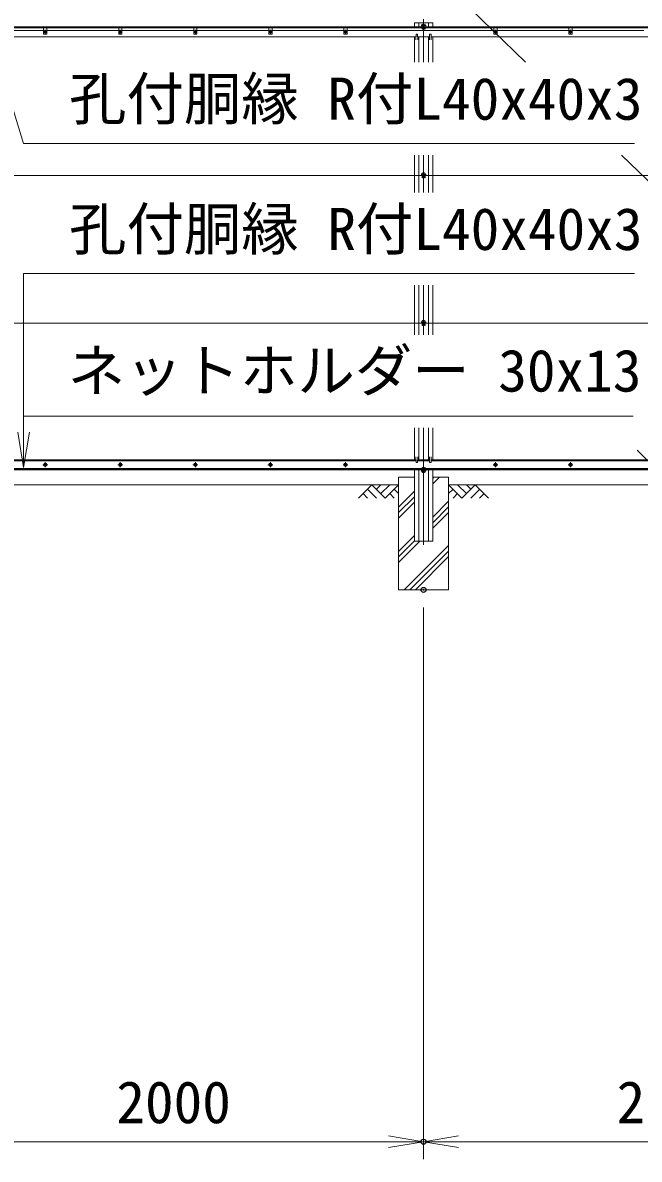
# Model space of a CAD drawing. Units: millimetres at full size. Extents: x -14699 to 14701, y -10394 to 10396.
# Drawn here: x -9246 to -6781, y -3252 to 1289 of the extents above; entities that cross this region are included whole.
import ezdxf
from ezdxf.enums import TextEntityAlignment as Align

# ---------------------------------------------------------------- set-up
doc = ezdxf.new("R2010")
doc.units = ezdxf.units.MM
doc.header["$LTSCALE"] = 40
doc.header["$PDMODE"] = 32
doc.header["$PDSIZE"] = 20
doc.linetypes.add('USER1', pattern=[50.8, 31.75, -6.35, 6.35, -6.35])
for name, color, linetype, lineweight in [('0-0_D-STR3', 3, 'Continuous', 13), ('0-1_D-STR1', 1, 'Continuous', 18), ('0-2_D-BMK', 2, 'USER1', 13), ('0-3_D-STR4', 7, 'Continuous', 18), ('0-4_D-BGD', 7, 'Continuous', 18), ('0-5_D-DCR-HCH', 7, 'Continuous', 13), ('0-6_D-STR-DIM', 7, 'Continuous', 13), ('0-7_0', 7, 'Continuous', 18), ('0-9_D-STR-TXT', 7, 'Continuous', 13), ('0-B_D-STR2', 7, 'Continuous', 13)]:
    doc.layers.add(name, color=color, linetype=linetype, lineweight=lineweight)
doc.layers.add('0-8_Defpoints', color=253, linetype='Continuous')
doc.styles.add('ＭＳ ゴシック', font='')
doc.styles.get('ＭＳ ゴシック').set_extended_font_data('MS Gothic')

# ---------------------------------------------------------------- blocks, each defined once
blk = doc.blocks.new('_Open')
at = {"layer": '0-7_0'}
blk.add_line((-40, 6.67), (0, 0), dxfattribs=at)
blk.add_lwpolyline([(-40, -6.67), (0, 0), (-40, 0)], dxfattribs=at)

msp = doc.modelspace()

# ---------------------------------------------------------------- linework, layer by layer
at = {"layer": '0-0_D-STR3'}
for p, q in [((-10953.27, 4733.1), (-7235.15, 1131.52)), ((-7643.12, 1285.32), (-7649.62, 1281.57)), ((-7649.62, 1281.57), (-7649.62, 1274.06)), ((-7649.62, 1274.06), (-7643.12, 1270.31)), ((-7649.37, 1273.92), (-7649.37, 1263.81)), ((-7647.37, 1272.76), (-7647.37, 1263.81)), ((-7636.62, 1281.57), (-7643.12, 1285.32)), ((-7643.12, 1270.31), (-7636.62, 1274.06)), ((-7638.87, 1272.76), (-7638.87, 1263.81)), ((-7636.87, 1273.92), (-7636.87, 1263.81)), ((-7636.62, 1274.06), (-7636.62, 1281.57)), ((-9449.12, 1258.31), (-9162.12, 1258.31)), ((-9162.12, 1269.31), (-9162.12, 1243.31)), ((-9149.12, 1269.31), (-9162.12, 1269.31)), ((-9149.12, 1243.31), (-9162.12, 1243.31)), ((-9149.12, 1269.31), (-9149.12, 1243.31)), ((-9149.12, 1258.31), (-8862.12, 1258.31)), ((-8862.12, 1269.31), (-8862.12, 1243.31)), ((-8849.12, 1269.31), (-8862.12, 1269.31)), ((-8849.12, 1243.31), (-8862.12, 1243.31)), ((-8849.12, 1269.31), (-8849.12, 1243.31)), ((-8849.12, 1258.31), (-8562.12, 1258.31)), ((-8562.12, 1269.31), (-8562.12, 1243.31)), ((-8549.12, 1269.31), (-8562.12, 1269.31)), ((-8549.12, 1243.31), (-8562.12, 1243.31)), ((-8549.12, 1269.31), (-8549.12, 1243.31)), ((-8549.12, 1258.31), (-8262.12, 1258.31)), ((-8262.12, 1269.31), (-8262.12, 1243.31)), ((-8249.12, 1269.31), (-8262.12, 1269.31)), ((-8249.12, 1243.31), (-8262.12, 1243.31)), ((-8249.12, 1269.31), (-8249.12, 1243.31)), ((-8249.12, 1258.31), (-7962.12, 1258.31)), ((-7962.12, 1269.31), (-7962.12, 1243.31)), ((-7949.12, 1269.31), (-7962.12, 1269.31)), ((-7949.12, 1243.31), (-7962.12, 1243.31)), ((-7949.12, 1269.31), (-7949.12, 1243.31)), ((-7949.12, 1258.31), (-7362.12, 1258.31)), ((-7649.37, 1263.81), (-7647.37, 1263.81)), ((-7638.87, 1263.81), (-7636.87, 1263.81)), ((-7362.12, 1269.31), (-7362.12, 1243.31)), ((-7349.12, 1269.31), (-7362.12, 1269.31)), ((-7349.12, 1243.31), (-7362.12, 1243.31)), ((-7349.12, 1269.31), (-7349.12, 1243.31)), ((-7349.12, 1258.31), (-7062.12, 1258.31)), ((-7062.12, 1269.31), (-7062.12, 1243.31)), ((-7049.12, 1269.31), (-7062.12, 1269.31)), ((-7049.12, 1243.31), (-7062.12, 1243.31)), ((-7049.12, 1269.31), (-7049.12, 1243.31)), ((-7049.12, 1258.31), (-6762.12, 1258.31)), ((-6851.83, 760.22), (-5949.92, -113.42)), ((1153.75, 679.31), (-11625.92, 679.31)), ((-7649.37, 679.42), (-7649.37, 669.31)), ((-7649.37, 669.31), (-7647.37, 669.31)), ((-7647.37, 678.26), (-7647.37, 669.31)), ((-7638.87, 678.26), (-7638.87, 669.31)), ((-7638.87, 669.31), (-7636.87, 669.31)), ((-7636.87, 679.42), (-7636.87, 669.31)), ((-7643.12, 100.82), (-7649.62, 97.07)), ((-7649.62, 97.07), (-7649.62, 89.56)), ((-7636.62, 97.07), (-7643.12, 100.82)), ((-7636.62, 89.56), (-7636.62, 97.07)), ((-3293.12, 89.31), (-11625.92, 89.31)), ((-7649.62, 89.56), (-7643.12, 85.81)), ((-7649.37, 89.42), (-7649.37, 79.31)), ((-7649.37, 79.31), (-7647.37, 79.31)), ((-7647.37, 88.26), (-7647.37, 79.31)), ((-7643.12, 85.81), (-7636.62, 89.56)), ((-7638.87, 88.26), (-7638.87, 79.31)), ((-7638.87, 79.31), (-7636.87, 79.31)), ((-7636.87, 89.42), (-7636.87, 79.31)), ((-11705.62, -491.69), (1156.88, -491.69)), ((-9612.95, -461.69), (-7673.28, -461.69)), ((-7666.95, -461.69), (-7619.28, -461.69)), ((-7643.12, -493.68), (-7649.62, -497.43)), ((-7649.62, -497.43), (-7649.62, -504.94)), ((-7649.37, -497.29), (-7649.37, -487.19)), ((-7649.37, -487.19), (-7647.37, -487.19)), ((-7647.37, -496.13), (-7647.37, -487.19)), ((-7636.62, -497.43), (-7643.12, -493.68)), ((-7638.87, -496.13), (-7638.87, -487.19)), ((-7638.87, -487.19), (-7636.87, -487.19)), ((-7636.87, -497.29), (-7636.87, -487.19)), ((-7636.62, -504.94), (-7636.62, -497.43)), ((-7612.95, -461.69), (-3673.28, -461.69)), ((-7649.62, -504.94), (-7643.12, -508.69)), ((-7643.12, -508.69), (-7636.62, -504.94))]:
    msp.add_line(p, q, dxfattribs=at)
for points in [[(-9155.62, 1259.06), (-9160.6, 1256.19), (-9160.6, 1250.44), (-9155.62, 1247.56), (-9150.64, 1250.44), (-9150.64, 1256.19)], [(-8855.62, 1259.06), (-8860.6, 1256.19), (-8860.6, 1250.44), (-8855.62, 1247.56), (-8850.64, 1250.44), (-8850.64, 1256.19)], [(-8555.62, 1259.06), (-8560.6, 1256.19), (-8560.6, 1250.44), (-8555.62, 1247.56), (-8550.64, 1250.44), (-8550.64, 1256.19)], [(-8255.62, 1259.06), (-8260.6, 1256.19), (-8260.6, 1250.44), (-8255.62, 1247.56), (-8250.64, 1250.44), (-8250.64, 1256.19)], [(-7955.62, 1259.06), (-7960.6, 1256.19), (-7960.6, 1250.44), (-7955.62, 1247.56), (-7950.64, 1250.44), (-7950.64, 1256.19)], [(-7355.62, 1259.06), (-7360.6, 1256.19), (-7360.6, 1250.44), (-7355.62, 1247.56), (-7350.64, 1250.44), (-7350.64, 1256.19)], [(-7055.62, 1259.06), (-7060.6, 1256.19), (-7060.6, 1250.44), (-7055.62, 1247.56), (-7050.64, 1250.44), (-7050.64, 1256.19)], [(-7636.62, 687.07), (-7643.12, 690.82), (-7649.62, 687.07), (-7649.62, 679.56), (-7643.12, 675.81), (-7636.62, 679.56)], [(-9155.62, -470.94), (-9160.6, -473.81), (-9160.6, -479.56), (-9155.62, -482.44), (-9150.64, -479.56), (-9150.64, -473.81)], [(-8855.62, -470.94), (-8860.6, -473.81), (-8860.6, -479.56), (-8855.62, -482.44), (-8850.64, -479.56), (-8850.64, -473.81)], [(-8555.62, -470.94), (-8560.6, -473.81), (-8560.6, -479.56), (-8555.62, -482.44), (-8550.64, -479.56), (-8550.64, -473.81)], [(-8255.62, -470.94), (-8260.6, -473.81), (-8260.6, -479.56), (-8255.62, -482.44), (-8250.64, -479.56), (-8250.64, -473.81)], [(-7955.62, -470.94), (-7960.6, -473.81), (-7960.6, -479.56), (-7955.62, -482.44), (-7950.64, -479.56), (-7950.64, -473.81)], [(-7355.62, -470.94), (-7360.6, -473.81), (-7360.6, -479.56), (-7355.62, -482.44), (-7350.64, -479.56), (-7350.64, -473.81)], [(-7055.62, -470.94), (-7060.6, -473.81), (-7060.6, -479.56), (-7055.62, -482.44), (-7050.64, -479.56), (-7050.64, -473.81)]]:
    msp.add_lwpolyline(points, close=True, dxfattribs=at)
for centre, radius in [((-7643.12, 1277.81), 6.25), ((-9155.62, 1253.31), 4.98), ((-8855.62, 1253.31), 4.98), ((-8555.62, 1253.31), 4.98), ((-8255.62, 1253.31), 4.98), ((-7955.62, 1253.31), 4.98), ((-7355.62, 1253.31), 4.98), ((-7055.62, 1253.31), 4.98), ((-7643.12, 683.31), 6.25), ((-7643.12, 93.31), 6.25), ((-9155.62, -476.69), 6.5), ((-9155.62, -476.69), 4.98), ((-8855.62, -476.69), 6.5), ((-8855.62, -476.69), 4.98), ((-8555.62, -476.69), 6.5), ((-8555.62, -476.69), 4.98), ((-8255.62, -476.69), 6.5), ((-8255.62, -476.69), 4.98), ((-7955.62, -476.69), 6.5), ((-7955.62, -476.69), 4.98), ((-7643.12, -501.19), 6.25), ((-7355.62, -476.69), 6.5), ((-7355.62, -476.69), 4.98), ((-7055.62, -476.69), 6.5), ((-7055.62, -476.69), 4.98)]:
    msp.add_circle(centre, radius, dxfattribs=at)
at = {"layer": '0-1_D-STR1'}
for p, q in [((-11705.62, 1273.31), (1156.88, 1273.31)), ((-7662.12, 1273.31), (-7662.12, 1288.31)), ((-7624.12, 1273.31), (-7624.12, 1288.31)), ((-7606.62, 1273.31), (-7606.62, 1288.31)), ((-11705.62, 1269.31), (1156.88, 1269.31)), ((-9612.82, 1233.31), (-7673.41, 1233.31)), ((-7679.62, 1131.52), (-7679.62, 1233.31)), ((-7673.12, 1241.69), (-7673.87, 1220.19)), ((-7667.12, 1241.69), (-7666.37, 1220.19)), ((-7666.82, 1233.31), (-7619.41, 1233.31)), ((-7662.12, 1131.52), (-7662.12, 1233.31)), ((-7624.12, 1131.52), (-7624.12, 1233.31)), ((-7619.12, 1241.69), (-7619.87, 1220.19)), ((-7613.12, 1241.69), (-7612.37, 1220.19)), ((-7612.82, 1233.31), (-3673.41, 1233.31)), ((-7606.62, 1131.52), (-7606.62, 1233.31)), ((-7679.62, 611.28), (-7679.62, 760.22)), ((-7662.12, 611.28), (-7662.12, 760.22)), ((-7624.12, 611.28), (-7624.12, 760.22)), ((-7606.62, 611.28), (-7606.62, 760.22)), ((-7679.62, 41.98), (-7679.62, 239.97)), ((-7662.12, 41.98), (-7662.12, 239.97)), ((-7624.12, 41.98), (-7624.12, 239.97)), ((-7606.62, 41.98), (-7606.62, 239.97)), ((-7679.62, -456.69), (-7679.62, -329.32)), ((-7662.12, -456.69), (-7662.12, -329.32)), ((-7624.12, -456.69), (-7624.12, -329.32)), ((-7606.62, -456.69), (-7606.62, -329.32)), ((-7673.12, -466.35), (-7673.87, -444.85)), ((-7667.12, -466.35), (-7666.37, -444.85)), ((-7619.12, -466.35), (-7619.87, -444.85)), ((-7613.12, -466.35), (-7612.37, -444.85)), ((-11705.62, -492.69), (1156.88, -492.69)), ((-11705.62, -496.69), (1156.88, -496.69)), ((-9612.78, -456.69), (-7673.45, -456.69)), ((-7679.62, -781.69), (-7679.62, -496.69)), ((-7666.78, -456.69), (-7619.45, -456.69)), ((-7662.12, -781.69), (-7662.12, -496.69)), ((-7624.12, -781.69), (-7624.12, -496.69)), ((-7612.78, -456.69), (-3673.45, -456.69)), ((-7606.62, -781.69), (-7606.62, -496.69)), ((-7679.62, -781.69), (-7606.62, -781.69))]:
    msp.add_line(p, q, dxfattribs=at)
msp.add_lwpolyline([(-7679.62, 1273.31), (-7679.62, 1288.31), (-7606.62, 1288.31)], dxfattribs=at)
for centre, start, end in [((-7670.12, 1240.44), 22.61986, 157.38014), ((-7616.12, 1240.44), 22.61986, 157.38014), ((-7670.12, -465.1), 202.61986, 337.38014), ((-7616.12, -465.1), 202.61986, 337.38014)]:
    msp.add_arc(centre, 3.25, start, end, dxfattribs=at)
at = {"layer": '0-2_D-BMK'}
for p, q in [((-7633.12, 1277.81), (-7653.12, 1277.81)), ((-7643.12, 1303.31), (-7643.12, 1131.52)), ((-9163.06, 1253.31), (-9148.18, 1253.31)), ((-9155.62, 1260.75), (-9155.62, 1245.88)), ((-8863.06, 1253.31), (-8848.18, 1253.31)), ((-8855.62, 1260.75), (-8855.62, 1245.88)), ((-8563.06, 1253.31), (-8548.18, 1253.31)), ((-8555.62, 1260.75), (-8555.62, 1245.88)), ((-8263.06, 1253.31), (-8248.18, 1253.31)), ((-8255.62, 1260.75), (-8255.62, 1245.88)), ((-7963.06, 1253.31), (-7948.18, 1253.31)), ((-7955.62, 1260.75), (-7955.62, 1245.88)), ((-7363.06, 1253.31), (-7348.18, 1253.31)), ((-7355.62, 1260.75), (-7355.62, 1245.88)), ((-7063.06, 1253.31), (-7048.18, 1253.31)), ((-7055.62, 1260.75), (-7055.62, 1245.88)), ((-7643.12, 760.22), (-7643.12, 611.28)), ((-7633.12, 683.31), (-7653.12, 683.31)), ((-7643.12, 239.97), (-7643.12, 41.98)), ((-7633.12, 93.31), (-7653.12, 93.31)), ((-7643.12, -329.32), (-7643.12, -796.69)), ((-9145.95, -476.69), (-9165.29, -476.69)), ((-9155.62, -467.01), (-9155.62, -486.36)), ((-8845.95, -476.69), (-8865.29, -476.69)), ((-8855.62, -467.01), (-8855.62, -486.36)), ((-8545.95, -476.69), (-8565.29, -476.69)), ((-8555.62, -467.01), (-8555.62, -486.36)), ((-8245.95, -476.69), (-8265.29, -476.69)), ((-8255.62, -467.01), (-8255.62, -486.36)), ((-7945.95, -476.69), (-7965.29, -476.69)), ((-7955.62, -467.01), (-7955.62, -486.36)), ((-7345.95, -476.69), (-7365.29, -476.69)), ((-7355.62, -467.01), (-7355.62, -486.36)), ((-7045.95, -476.69), (-7065.29, -476.69)), ((-7055.62, -467.01), (-7055.62, -486.36)), ((-7633.12, -501.19), (-7653.12, -501.19))]:
    msp.add_line(p, q, dxfattribs=at)
at = {"layer": '0-3_D-STR4'}
for p, q in [((-7743.12, -526.69), (-7743.12, -976.69)), ((-7679.62, -526.69), (-7743.12, -526.69)), ((-7543.12, -526.69), (-7606.62, -526.69)), ((-7543.12, -526.69), (-7543.12, -976.69)), ((-7543.12, -976.69), (-7743.12, -976.69))]:
    msp.add_line(p, q, dxfattribs=at)
at = {"layer": '0-4_D-BGD'}
for p, q in [((-9543.12, -556.69), (-7743.12, -556.69)), ((-3743.12, -556.69), (-7543.12, -556.69))]:
    msp.add_line(p, q, dxfattribs=at)
at = {"layer": '0-5_D-DCR-HCH'}
for p, q in [((-7606.62, -553.75), (-7579.56, -526.69)), ((-7606.62, -531.65), (-7601.65, -526.69)), ((-7849.54, -556.69), (-7902.75, -609.9)), ((-7867.28, -574.42), (-7831.64, -609.9)), ((-7849.54, -556.69), (-7796.33, -609.9)), ((-7831.8, -574.42), (-7814.07, -556.69)), ((-7814.07, -592.16), (-7778.59, -556.69)), ((-7796.33, -609.9), (-7743.12, -556.69)), ((-7760.85, -574.42), (-7743.12, -592.08)), ((-7743.12, -646.05), (-7679.62, -582.55)), ((-7489.9, -609.9), (-7543.12, -556.69)), ((-7525.38, -574.42), (-7543.12, -592.08)), ((-7472.17, -592.16), (-7507.64, -556.69)), ((-7436.69, -556.69), (-7489.9, -609.9)), ((-7454.34, -574.52), (-7472.17, -556.69)), ((-7418.96, -574.42), (-7454.59, -609.9)), ((-7436.69, -556.69), (-7383.48, -609.9)), ((-7885.02, -592.16), (-7867.2, -609.9)), ((-7778.59, -592.16), (-7760.77, -609.9)), ((-7743.12, -668.15), (-7679.62, -604.65)), ((-7743.12, -690.25), (-7679.62, -626.75)), ((-7606.62, -686.33), (-7543.12, -622.83)), ((-7507.64, -592.16), (-7525.46, -609.9)), ((-7401.22, -592.16), (-7419.04, -609.9)), ((-7606.62, -708.43), (-7543.12, -644.93)), ((-7606.62, -730.52), (-7543.12, -667.02)), ((-7743.12, -822.83), (-7679.62, -759.33)), ((-7743.12, -844.93), (-7679.62, -781.43)), ((-7743.12, -867.02), (-7657.78, -781.69)), ((-7720.2, -976.69), (-7543.12, -799.61)), ((-7698.1, -976.69), (-7543.12, -821.7)), ((-7676, -976.69), (-7543.12, -843.8)), ((-7543.42, -976.69), (-7543.12, -976.38))]:
    msp.add_line(p, q, dxfattribs=at)
at = {"layer": '0-6_D-STR-DIM'}
for p, q in [((-7643.12, -1046.69), (-7643.12, -3251.56)), ((-7643.12, -1046.69), (-7643.12, -3251.56)), ((-9643.12, -3181.56), (-7643.12, -3181.56)), ((-7643.12, -3181.56), (-5643.12, -3181.56))]:
    msp.add_line(p, q, dxfattribs=at)
at = {"layer": '0-8_Defpoints'}
for p in [(-7643.12, -976.69), (-7643.12, -3181.56)]:
    msp.add_point(p, dxfattribs=at)
at = {"layer": '0-9_D-STR-TXT'}
for points in [[(-6799.91, 806.85), (-9242.49, 806.85), (-9378.7, 1248.15)], [(-6799.91, 286.6), (-9242.49, 286.6), (-9242.49, -485.28)], [(-6805.24, -282.69), (-9242.49, -282.69), (-9242.49, -487.28)]]:
    msp.add_lwpolyline(points, dxfattribs=at)
at = {"layer": '0-B_D-STR2'}
msp.add_line((-6746.44, -461.69), (-6789.3, -418.82), dxfattribs=at)

# ---------------------------------------------------------------- block references
at = {"layer": '0-6_D-STR-DIM', "xscale": 3.5, "yscale": 3.5}
msp.add_blockref('_Open', (-7643.12, -3181.56), dxfattribs=at)
at = {"layer": '0-6_D-STR-DIM', "xscale": 3.5, "yscale": 3.5, "rotation": 180}
msp.add_blockref('_Open', (-7643.12, -3181.56), dxfattribs=at)
at = {"layer": '0-9_D-STR-TXT', "xscale": 3.5, "yscale": 3.5, "rotation": 270}
msp.add_blockref('_Open', (-9242.49, -487.28), dxfattribs=at)

# ---------------------------------------------------------------- texts
at = {"layer": '0-6_D-STR-DIM', "style": 'ＭＳ ゴシック'}
for p in [(-8871.56, -3157.94), (-6871.56, -3157.94)]:
    msp.add_text('2000', height=168.3, dxfattribs=at).set_placement(p, align=Align.BOTTOM_LEFT)
at = {"layer": '0-9_D-STR-TXT', "style": 'ＭＳ ゴシック'}
for s, p in [('孔付胴縁 R付L40x40x3', (-9060.7, 850.89)), ('孔付胴縁 R付L40x40x3', (-9060.7, 330.65)), ('ネットホルダー 30x13', (-9066.03, -235.09))]:
    msp.add_text(s, height=168.3, dxfattribs=at).set_placement(p, align=Align.BOTTOM_LEFT)

doc.saveas('drawing.dxf')
